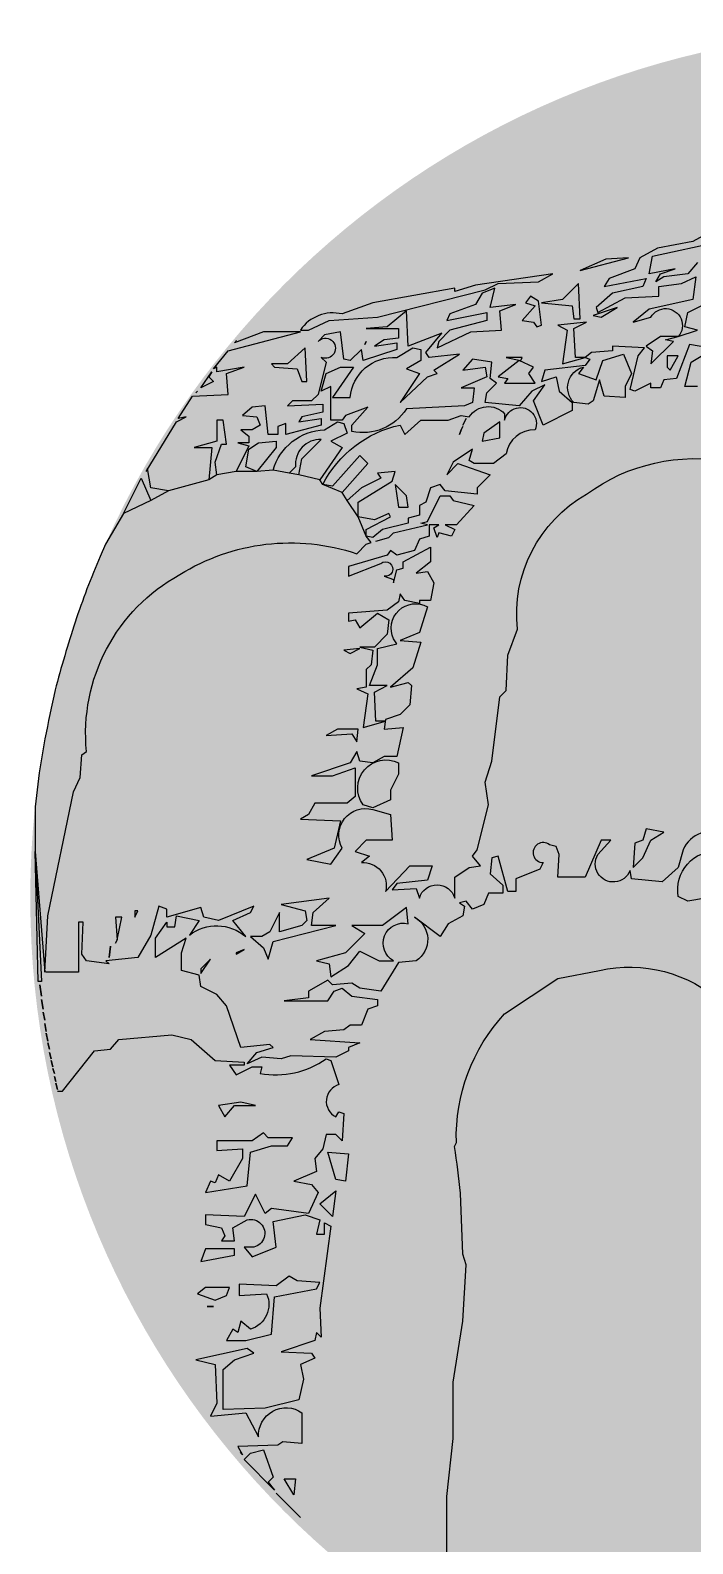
# Model space of a CAD drawing. Header units: millimetres. Extents: x -2368 to 4502, y -1988 to 2217.
# Drawn here: x 4115.2 to 4152.8, y -1359.2 to -1273.3 of the extents above; entities that cross this region are included whole.
import ezdxf

# ---------------------------------------------------------------- set-up
doc = ezdxf.new("R2010")
doc.units = ezdxf.units.MM
doc.header["$LTSCALE"] = 50
doc.layers.add('F-LOGO', color=7, linetype='Continuous')

# ---------------------------------------------------------------- blocks, each defined once
blk = doc.blocks.new('LOGO_CP')
at = {"layer": 'F-LOGO', "true_color": 0xfbb000}
h = blk.add_hatch(color=40, dxfattribs=at)
h.dxf.hatch_style = 1
h.paths.add_polyline_path([(41.34782747725466, 0.1697726814533667, 1), (-41.49464731943817, 0.1697726814533667, 1)])
at = {"layer": 'F-LOGO'}
h = blk.add_hatch(color=1, dxfattribs=at)
h.dxf.hatch_style = 1
edge = h.paths.add_edge_path()
edge.add_line((-5.474568272961278, 21.98587923024484), (-6.012269029516119, 22.75402316818127))
edge.add_line((-6.012269029519757, 22.75402316818138), (-6.242712210900663, 23.13809513714971))
edge.add_line((-6.242712210898842, 23.1380951371496), (-7.164484936422467, 23.52216710611781))
edge.add_line((-7.164484936422468, 23.52216710611793), (-7.318113724010345, 23.75261028749883))
edge.add_line((-7.318113724012164, 23.75261028749883), (-7.976523813442782, 24.07807392000409))
edge.add_line((-7.976523813440961, 24.07807392000409), (-8.636057715312289, 24.17876618230473))
edge.add_line((-8.636057715312289, 24.17876618230473), (-9.432994513407264, 24.38014692830023))
edge.add_line((-9.432994513407264, 24.38014692830034), (-10.27426822877396, 24.39244628711861))
edge.add_line((-10.27426822877396, 24.3924462871185), (-11.2363259155486, 24.30143103186349))
edge.add_line((-11.2363259155486, 24.30143103186349), (-12.10161228146035, 24.22747617755038))
edge.add_line((-12.10161228146035, 24.22747617755038), (-13.07397230275319, 24.05038607949705))
edge.add_line((-13.07397230275683, 24.05038607949705), (-14.61026017863014, 23.89675729190974))
edge.add_line((-14.61026017862832, 23.89675729190963), (-15.6088472979468, 23.43587092914771))
edge.add_line((-15.60884729794497, 23.43587092914782), (-17.37557835519919, 22.51409820362397))
edge.add_line((-17.37557835519919, 22.51409820362397), (-19.52638138142219, 20.36329517740176))
edge.add_line((-19.52638138142219, 20.36329517740165), (-21.36992683246944, 17.44434821324301))
edge.add_line((-21.36992683246944, 17.44434821324313), (-22.36962867106604, 14.36564150546047))
edge.add_line((-22.36962867106422, 14.36564150546036), (-22.82940031454609, 12.37459822286206))
edge.add_line((-22.82940031454791, 12.37459822286206), (-23.6743586462785, 8.303435351798553))
edge.add_line((-23.6743586462785, 8.303435351798667), (-23.98161622145244, 6.920776263513003))
edge.add_line((-23.98161622145062, 6.92077626351289), (-24.09683781214198, 5.691745962814535))
edge.add_line((-24.09683781214198, 5.691745962814649), (-24.21205940283152, 2.926427786243209))
edge.add_line((-24.21205940283334, 2.926427786243095), (-23.36710107110275, 1.69739748554474))
edge.add_line((-23.36710107110639, 1.697397485544741), (-22.29169955799489, 1.697397485544741))
edge.add_line((-22.29169955799307, 1.697397485544741), (-21.13650771424409, 1.539719934044172))
edge.add_line((-21.13650771424227, 1.539719934044172), (-20.29974627513593, 2.935909569419493))
edge.add_line((-20.29974627513593, 2.935909569419493), (-19.07071597443837, 8.850617891530586))
edge.add_line((-19.07071597444019, 8.850617891530701), (-18.76345839926625, 9.541947435673533))
edge.add_line((-18.76345839926444, 9.541947435673418), (-18.6814230496916, 11.76008307251282))
edge.add_line((-18.6814230496916, 11.76008307251294), (-18.22053668692979, 12.98911337321129))
edge.add_arc((-8.122196716105917, 11.42579777544364), 10.218631308769, 126.98686350499261, 171.1999447298928, ccw=False)
edge.add_arc((-9.392137106826793, 11.48940151944685), 9.454315808083116, 64.97299803012743, 121.06069205266701, ccw=False)
edge.add_line((-5.39253292339208, 20.05603760222726), (-5.039116984790324, 20.5104295232856))
edge.add_line((-5.039116984788507, 20.51042952328549), (-4.859429658292811, 20.75075539052732))
edge.add_line((-4.859429658294629, 20.75075539052733), (-5.090496303996132, 21.06410650472099))
edge.add_line((-5.090496303996132, 21.06410650472099), (-5.474568272964915, 21.98587923024484))
h = blk.add_hatch(color=1, dxfattribs=at)
h.dxf.hatch_style = 1
h.paths.add_polyline_path([(-37.88746182672433, 17.07154664121922, 0.02571872554274176), (-39.3511923896651, 13.33309509847529, 0.012893788624096), (-38.53604351634018, 10.31389345685331, -0.2026200087880888), (-34.35155938359689, 15.60080276219541, -0.2089750550056172), (-26.46098422076168, 16.76887781077921), (-25.29808418317207, 17.10113496437807), (-25.82516167250151, 18.36612093876687), (-26.6475275354684, 19.54092931443547), (-28.50775665574839, 20.31602478121865), (-29.51225257459784, 20.51692396498908), (-31.66305560081901, 20.51692396498908), (-32.58482832634262, 20.36329517740165), (-32.96890029531141, 20.13285199602075), (-34.88926014015169, 19.59515123946522), (-37.12408557825353, 18.37615554595599)])
h = blk.add_hatch(color=1, dxfattribs=at)
h.dxf.hatch_style = 1
h.paths.add_polyline_path([(-21.66551412748095, -31.87946227967864), (-21.88774849634365, -34.26848174494573), (-29.16658780252555, -28.83632404743121), (-28.82092303045146, -27.568886549836), (-28.51366545527935, -25.87896988637572), (-27.74552151734178, -18.35115929459795), (-27.13100636699028, -15.5090267242329), (-26.43967682284937, -13.3582236980107), (-26.28604803526332, -12.05237900351875), (-26.5164912166424, -10.13201915867745), (-25.74834727870848, -6.752185831756773), (-24.90338894697788, -4.985454774502781), (-24.10710227427125, -3.242503236531034), (-23.059843495927, -2.83465174828069), (-21.90762758902428, -1.682435841375934), (-20.37133971315279, -0.3765911468837544), (-18.48938706520721, 0.468367184846386), (-16.30017684208951, 1.159696728989104), (-14.02920192156898, 1.015968548617877), (-12.03697798654184, 1.006067941401909), (-10.30865412618232, 0.1227024127747995), (-9.079623825486577, -0.7606631158520809), (-7.927407918580228, -2.37376538551865), (-7.500069413896654, -3.676205756553543), (-7.163041737715046, -4.790270659125495), (-8.503217170235528, -4.797702893031497), (-9.52114758964535, -4.054845038138238), (-10.66461672638843, -3.518887741951801), (-12.02798253873561, -3.191975117171578), (-13.15544140016073, -3.143878507099826), (-15.09059635261883, -3.446998447420524), (-16.30017684208951, -3.67961008001083), (-18.65492037973535, -5.24943910510882), (-20.59215651470231, -8.215269206272467), (-21.13948365109036, -11.51467824696311), (-20.98240977569594, -13.22640871997083), (-20.67859728832491, -17.35257217528049), (-20.83222607591096, -20.04107595805834), (-21.29311243867642, -22.96002292221697), (-21.29311243867642, -25.6485267049947), (-21.60037001384853, -28.41384488156614)])
h = blk.add_hatch(color=1, dxfattribs=at)
h.dxf.hatch_style = 1
h.paths.add_polyline_path([(-33.35297226428019, -4.063682048979047), (-33.6101190690847, -3.47679972578379), (-34.27474498980381, -3.295538111042502), (-34.27474498980381, -3.197502005742136), (-35.50377529049955, -2.681022960693383), (-37.73139271051559, -2.988280535867885), (-39.19086619259406, -3.372352504836215), (-40.9593967085625, -3.796799828668268), (-40.95759724985191, -3.833238867598025), (-41.11122603743797, -3.833238867598025), (-40.18945331191434, -9.056617645566288), (-39.95901013053162, -9.056617645566288), (-38.42272225466013, -7.136257800725101), (-37.65457831672256, -7.05944340693139), (-37.27050634775377, -6.598557044169578), (-34.73563135256199, -6.368113862788444), (-33.81385862703837, -6.598557044169578), (-32.66164272013565, -7.597144163486913), (-31.27898363185022, -7.673958557280628), (-30.89491166288144, -7.48192257279646), (-31.43261241943628, -6.982629013137679), (-31.77827719151037, -5.984041893820345)])
at = {"layer": 'F-LOGO', "color": 1}
for p, q in [((-41.11122603743797, -3.833238867598025), (-41.26485482502402, 2.388727029687573)), ((-41.26485482502402, 2.388727029687573), (-40.95759724985191, -3.833238867598025)), ((-40.95759724985191, -3.833238867598025), (-41.11122603743797, -3.833238867598025))]:
    blk.add_line(p, q, dxfattribs=at)
for points in [[(-9.617324582041418, 24.58808683605258), (-10.23183973238929, 24.58808683605258), (-9.924582157217172, 25.74030274295734), (-8.925995037900519, 26.35481789330657)], [(-9.617324582041418, 30.50279515816356), (-10.07821094479959, 29.96509440160804), (-11.23042685170594, 29.81146561402073), (-11.61449882067472, 29.58102243263971), (-11.38405563929564, 29.96509440160804), (-10.6927260951511, 30.19553758298895), (-11.92175639585048, 29.96509440160804), (-11.76812760826442, 30.81005273333818), (-8.541923068931736, 31.50138227748113)]]:
    blk.add_lwpolyline(points, dxfattribs=at)
for points in [[(-8.618737462724766, 26.35481789330657), (-10.0013965510102, 26.58526107468748), (-10.61591170135807, 24.97215880502068), (-11.23042685170594, 24.8953444112272), (-11.38405563929564, 24.51127244225887), (-11.84494200205745, 24.51127244225887), (-11.84494200205745, 24.74171562363978), (-12.61308593999502, 24.35764365467156), (-12.8435291213741, 24.43445804846527), (-12.45945715240532, 26.04756031813196), (-12.15219957722957, 26.43163228710017), (-13.6884874531047, 26.50844668089377), (-13.6884874531047, 26.27800349951286), (-14.68707457242135, 26.20118910571915), (-14.99433214759711, 25.97074592433825), (-14.76388896621438, 25.89393153054453), (-14.99433214759711, 25.58667395536991), (-16.91469199243738, 25.35623077398901), (-17.06832078002708, 24.81853001743349), (-16.37699123588254, 25.04897319881451), (-16.22336244829648, 24.35764365467156), (-15.60884729794497, 23.81994289811604), (-15.60884729794497, 23.43587092914782), (-16.99150638623041, 22.74454138500488), (-17.45239274899222, 23.89675729190964), (-16.91469199243738, 24.66490122984618), (-17.52920714278525, 24.35764365467156), (-18.14372229313676, 23.66631411052873), (-19.75682456280128, 23.81994289811604), (-19.68001016900825, 24.28082926087797), (-19.21912380624644, 24.74171562363978), (-19.52638138142219, 24.97215880502068), (-19.44956698762917, 25.74030274295734), (-20.37133971315279, 25.89393153054453), (-20.83222607591096, 25.35623077398901), (-19.75682456280128, 25.50985956157643), (-19.68001016900825, 25.04897319881451), (-20.90904046970763, 24.51127244225887), (-20.29452531935612, 24.51127244225887), (-20.37133971315279, 23.81994289811604), (-20.75541168211794, 23.66631411052873), (-23.52072985869245, 23.51268532294154, -0.310233), (-26.13241924767362, 22.43728380983038), (-26.13241924767362, 22.74454138500488), (-25.3642753097397, 23.58949971673502), (-26.43967682284937, 23.20542774776681), (-26.59330561043544, 22.9749845663859), (-27.13100636699028, 22.9749845663859), (-27.13100636699028, 24.58808683605258), (-27.59189272975572, 24.35764365467156), (-27.361449548373, 25.2026019864017), (-26.6701200042321, 25.50985956157643), (-26.05560485388059, 25.50985956157643), (-27.05419197319724, 24.05038607949706), (-26.20923364146665, 24.05038607949706, -0.409872), (-23.98161622145062, 25.97074592433825), (-23.21347228351669, 26.43163228710017), (-22.82940031454791, 26.35481789330657), (-22.82940031454791, 25.81711713675094), (-23.52072985869245, 25.43304516778272), (-22.90621470834094, 25.2026019864017), (-23.82798743386456, 23.81994289811604), (-22.52214273937216, 25.04897319881451), (-22.06125637661034, 25.2026019864017), (-22.21488516420004, 25.35623077398901), (-20.98585486350066, 26.12437471192544), (-22.44532834558276, 25.97074592433825), (-22.59895713316882, 26.20118910571915), (-21.83081319523125, 27.122961831243), (-23.44391546489578, 26.50844668089377), (-23.52072985869245, 28.19836334435405), (-24.44250258421607, 27.43021940641762), (-25.44108970353272, 27.35340501262391), (-23.90480182765759, 27.35340501262391), (-23.90480182765759, 26.8925186498621), (-24.59613137180213, 26.81570425606839), (-25.05701773456394, 26.50844668089377), (-23.98161622145062, 26.66207546848108), (-23.98161622145062, 26.35481789330657), (-25.59471849112242, 25.81711713675094), (-25.67153288491181, 26.35481789330657), (-26.20923364146665, 25.81711713675094), (-26.5164912166424, 25.89393153054453), (-26.6701200042321, 27.19977622503671), (-27.43826394216603, 27.04614743744941), (-27.74552151734178, 26.73888986227468, -1.930435), (-27.59189272975572, 25.97074592433825), (-27.361449548373, 25.74030274295734), (-27.74552151734178, 24.20401486708425), (-28.05277909251754, 23.89675729190964), (-28.97455181804116, 23.89675729190964), (-29.20499499942025, 23.66631411052873), (-27.51507833595906, 23.74312850432244), (-27.51507833595906, 23.35905653535411), (-28.51366545527935, 23.12861335397321), (-28.66729424286541, 22.8981701725923), (-27.59189272975572, 23.0517989601795), (-27.59189272975572, 22.74454138500488), (-29.28180939321328, 22.28365502224307), (-29.28180939321328, 22.82135577879859), (-29.66588136218206, 22.66772699121117), (-29.66588136218206, 22.28365502224307), (-30.12676772494387, 22.28365502224307), (-30.28039651252993, 23.66631411052873), (-30.89491166288144, 23.58949971673502), (-31.35579802564325, 23.20542774776681), (-30.66446848149871, 23.12861335397321), (-30.51083969391265, 22.74454138500488), (-30.89491166288144, 22.51409820362397), (-31.43261241943628, 22.51409820362397), (-31.0485404504675, 22.20684062844936), (-31.0485404504675, 21.89958305327474), (-31.58624120702234, 21.89958305327474), (-31.0485404504675, 21.74595426568754), (-31.663055600819, 20.51692396498908), (-32.58482832634262, 20.36329517740165), (-32.66164272013565, 20.97781032775089), (-32.3543851449599, 21.82276865948114), (-32.12394196358081, 21.82276865948114), (-32.27757075116687, 22.9749845663859), (-32.58482832634262, 22.9749845663859), (-32.58482832634262, 21.97639744706845), (-33.66022983945231, 21.66913987189383), (-32.81527150772171, 21.66913987189383), (-32.96890029531141, 20.13285199602075), (-34.88926014015169, 19.59515123946522), (-35.73421847188228, 19.74878002705253), (-35.88784725946834, 20.67055275257638), (-35.96466165326137, 20.51692396498908), (-34.5051881711829, 22.8981701725923), (-34.0443018084211, 23.12861335397321), (-34.42837377738987, 23.0517989601795), (-33.73704423324534, 24.12720047329054), (-32.04712756978778, 24.20401486708425), (-32.12394196358081, 25.2026019864017), (-31.27898363185022, 25.50985956157643), (-32.58482832634262, 25.2794163801953), (-32.58482832634262, 25.50985956157643), (-32.73845711392869, 25.43304516778272), (-32.04712756978778, 26.27800349951286), (-28.59047984907238, 27.19977622503671), (-30.3572109063266, 27.19977622503671), (-31.73986999461204, 26.66207546848108, -0.0008770137354755256), (-31.64804448330187, 26.77300217108478, -0.0008770137354755256)], [(-8.849180644103853, 32.03908303403665), (-9.847767763424145, 31.50138227748113), (-11.5376844268817, 31.19412470230651), (-12.38264275861229, 30.73323833954447), (-12.61308593999502, 30.19553758298895), (-13.84211624069076, 29.73465122022714), (-14.07255942207348, 29.35057925125881), (-12.07538518344018, 29.73465122022714), (-12.22901397102623, 29.35057925125881), (-13.6884874531047, 29.0433216760843), (-14.45663139104226, 28.35199213194147), (-14.3798169972456, 28.12154895056034), (-13.07397230275683, 28.81287849470328), (-11.46087003308867, 28.88969288849699), (-11.46087003308867, 29.35057925125881), (-10.38546851997899, 29.50420803884623), (-9.694138975834447, 29.81146561402073), (-9.847767763424145, 28.73606410090957), (-11.92175639585048, 28.27517773814776), (-12.68990033378805, 27.66066258779853), (-11.84494200205745, 27.89110576917943, -1.109979), (-10.53909730756504, 26.96933304365569), (-9.617324582041418, 27.2765906188302), (-10.23183973238929, 27.43021940641762), (-10.07821094479959, 28.12154895056034), (-9.00280943168991, 28.65924970711609)], [(-24.9786768792751, 17.1923941940625), (-24.3656881904194, 17.36753381944942), (-24.13524500904031, 17.59797700083033), (-22.52214273937216, 17.98204896979865), (-22.82940031454791, 18.05886336359214), (-22.52214273937216, 18.13567775738585), (-21.90762758902428, 19.36470805808432), (-21.44674122626247, 19.36470805808432), (-21.29311243867642, 19.13426487670341), (-20.29452531935612, 18.90382169532251), (-21.13948365109036, 17.98204896979865), (-21.6771844076452, 17.98204896979865), (-21.21629804487975, 17.75160578841775), (-21.36992683246944, 17.44434821324313), (-21.98444198281732, 17.59797700083033), (-22.06125637661034, 17.36753381944942), (-22.21488516420004, 17.82842018221135), (-21.98444198281732, 17.98204896979865), (-22.44532834558276, 17.98204896979865), (-22.44532834558276, 17.44434821324313), (-22.90621470834094, 17.29071942565571), (-23.13665788972366, 16.75301866910019), (-23.98161622145062, 16.52257548771928), (-24.28887379662638, 16.75301866910019), (-24.44250258421607, 16.52257548771928), (-26.28604803526332, 15.98487473116375), (-26.28604803526332, 15.52398836840183), (-24.74976015938818, 16.13850351875095, -1.588766), (-24.59613137180213, 15.52398836840183), (-24.13524500904031, 15.37035958081452), (-24.13524500904031, 15.21673079322721), (-23.98161622145062, 15.83124594357633), (-23.6743586462785, 15.90806033737005), (-23.6743586462785, 16.21531791254466), (-22.3685139517861, 16.90664745668749), (-22.3685139517861, 16.21531791254466), (-23.059843495927, 15.67761715598914), (-22.52214273937216, 15.75443154978274), (-22.21488516420004, 15.21673079322721), (-22.3685139517861, 14.37177246149696), (-22.90621470834094, 14.37177246149696), (-22.90621470834094, 14.21814367390976), (-23.59754425248547, 14.37177246149696), (-23.82798743386456, 14.67903003667158), (-23.90480182765759, 14.29495806770348), (-24.44250258421607, 13.91088609873515), (-26.28604803526332, 13.75725731114795), (-26.28604803526332, 13.37318534217962), (-25.9787904600912, 13.44999973597322), (-25.74834727870848, 13.06592776700501), (-24.90338894697788, 13.75725731114795), (-24.3656881904194, 13.44999973597322), (-24.44250258421607, 12.75867019183039), (-25.05701773456394, 12.14415504148116), (-25.74834727870848, 12.14415504148116), (-25.13383212835697, 11.99052625389396), (-25.21064652215, 11.29919670975102), (-25.44108970353272, 11.06875352837011), (-25.44108970353272, 10.22379519663997), (-25.90197606629453, 10.14698080284626), (-25.3642753097397, 9.916537621465352), (-25.59471849112242, 8.303435351798669), (-24.5193169780091, 8.610692926973172), (-24.98020334077091, 8.610692926973172), (-25.05701773456394, 9.993352015259063), (-24.44250258421607, 10.30060959043368), (-25.28746091594303, 10.30060959043368), (-24.90338894697788, 11.29919670975102), (-24.90338894697788, 12.06734064768744), (-23.98161622145062, 12.29778382906846), (-24.13524500904031, 12.52822701044948, -0.735966), (-22.52214273937216, 14.06451488632234), (-22.90621470834094, 12.8354845856241), (-23.82798743386456, 12.45141261665577), (-22.82940031454791, 12.37459822286206), (-23.21347228351669, 11.14556792216371), (-24.28887379662638, 10.22379519663997), (-23.44391546489578, 10.45423837802087), (-23.29028667730972, 10.30060959043368), (-23.36710107110639, 9.378836864909829), (-23.82798743386456, 8.91795050214779), (-24.5193169780091, 8.687507320766883), (-24.59613137180213, 8.226620958005071), (-23.6743586462785, 8.303435351798669), (-23.98161622145062, 6.920776263512892), (-24.59613137180213, 6.920776263512892), (-25.13383212835697, 6.613518688338274), (-25.74834727870848, 6.690333082131986), (-25.90197606629453, 7.151219444893911), (-26.20923364146665, 6.613518688338274), (-28.05277909251754, 5.999003537989154), (-27.05419197319724, 5.999003537989154), (-25.9787904600912, 6.383075506957368), (-25.9787904600912, 5.000416418671705), (-26.36286242905635, 4.693158843497088), (-27.89915030492784, 4.693158843497088), (-28.20640788010359, 4.155458086941565), (-28.59047984907238, 3.925014905560545), (-26.6701200042321, 3.848200511766947), (-26.97737757940422, 2.542355817274881), (-28.28322227389662, 2.004655060719244), (-27.13100636699028, 1.774211879338338), (-26.59330561043544, 2.542355817274881, -0.6683899999999999), (-25.13383212835697, 4.385901268322471), (-24.28887379662638, 4.155458086941565), (-24.21205940283334, 2.926427786243096), (-25.44108970353272, 2.926427786243096), (-25.9787904600912, 2.388727029687573), (-25.28746091594303, 2.158283848306667), (-25.67153288491181, 1.85102627313205, -0.510358), (-24.5193169780091, 0.4683671848463877), (-23.36710107110639, 1.697397485544741), (-22.29169955799307, 1.697397485544741), (-22.52214273937216, 1.006067941401909), (-23.98161622145062, 0.8524391538146006), (-24.21205940283334, 0.5451815786399834), (-23.059843495927, 0.6219959724335808), (-22.90621470834094, 0.1611096096717706, -0.741921), (-21.21629804487975, 0.1611096096717706), (-21.21629804487975, 1.159696728989104), (-20.52496850073885, 1.620583091751143), (-19.98726774418401, 1.697397485544741), (-20.37133971315279, 2.158283848306667), (-20.14089653177006, 2.465541423481284), (-19.60319577521523, 4.616344449703376), (-19.75682456280128, 5.691745962814649), (-19.44956698762917, 6.690333082131986), (-19.06549501866038, 9.762908833878042), (-18.75823744348463, 10.07016640905255), (-18.6814230496916, 11.76008307251294), (-18.22053668692979, 12.9891133732113, -0.299978), (-14.91751775380408, 19.44152245187803, -0.210206), (-8.081036706166287, 20.97781032775089)], [(-40.80396846226221, -3.372352504836215), (-40.65033967467616, -0.6838487220584835), (-39.42130937397678, 5.230859600052611), (-39.11405179880102, 5.922189144195556), (-39.03723740500799, 6.997590657306603), (-38.80679422362527, 7.151219444893911, -0.30066), (-34.35155938359685, 15.60080276219543, -0.224329), (-25.90197606629453, 16.59938988151299), (-25.44108970353272, 17.0602762442748), (-25.20542556637383, 17.127608854892), (-25.44108970353272, 17.44434821324313), (-25.82516167250151, 18.36612093876687), (-26.36286242905635, 19.13426487670341), (-26.59330561043544, 19.51833684567174), (-27.51507833595906, 19.90240881463984), (-27.66870712354876, 20.13285199602075), (-28.66729424286541, 20.36329517740165), (-29.12818060563086, 20.44010957119547), (-29.89632454356478, 20.59373835878267), (-30.66446848149871, 20.51692396498908), (-31.663055600819, 20.51692396498908), (-32.58482832634262, 20.36329517740165), (-32.96890029531141, 20.13285199602075), (-34.88926014015169, 19.59515123946522), (-35.73421847188228, 19.13426487670341), (-37.04006316637469, 18.51974972635418), (-37.89704272499375, 17.05517289993151), (-38.15302909270258, 16.47075028389105, 0.02151117889548832), (-39.35119238966444, 13.33309509847726, 0.01392078621884074), (-40.30459703464521, 10.09419756163589, 0.007171598238279336), (-40.79251558848273, 7.762861365619926), (-41.06169681398978, 6.133040135305521), (-41.26554578178047, 4.517789052059073), (-41.26485482502402, 2.388727029687573), (-40.80396846226221, -3.372352504836215)], [(-21.60037001384853, -31.1791630581377), (-21.60037001384853, -28.41384488156614), (-21.29311243867642, -25.6485267049947), (-21.29311243867642, -22.96002292221697), (-20.83222607591096, -20.04107595805834), (-20.67859728832491, -17.3525721752805), (-20.82749360397293, -16.84383493129172), (-20.93526824458467, -13.93598032756273, 0.008204690111359141), (-21.22266728621116, -11.71021756919293), (-21.13948365109036, -11.51467824696311, -0.196867), (-18.83505183727766, -5.369526743471109), (-16.30017684208951, -3.67961008001083), (-14.30300260345257, -3.295538111042504, -0.243045), (-8.46510867513507, -4.831825986915588)], [(-9.233252613072635, 0.1611096096717706), (-10.07821094479959, 0.007480822084348304), (-10.53909730756504, 0.2379240034654799, -0.486522), (-8.618737462724766, 2.388727029687573)], [(-8.31147988754901, 3.233685361417713, 0.406448), (-10.30865412618232, 2.465541423481284), (-10.53909730756504, 1.620583091751143), (-11.30724124550261, 0.929253547608198), (-12.76671472758107, 1.08288233519562), (-12.8435291213741, 1.466954304163723, -1.087111), (-14.3798169972456, 2.235098242100378), (-13.76530184689773, 2.926427786243096), (-14.22618820965954, 2.926427786243096), (-14.99433214759711, 1.159696728989104), (-16.30017684208951, 1.159696728989104), (-16.22336244829648, 2.235098242100378), (-16.37699123588254, 2.619170211068479), (-16.68424881105829, 2.695984604862191, 1.434912), (-16.99150638623041, 1.85102627313205), (-17.1451351738201, 1.543768697957432), (-18.29735108072282, 1.08288233519562), (-18.29735108072282, 0.4683671848463877), (-18.6814230496916, 0.4683671848463877), (-19.14230941245341, 2.158283848306667), (-19.44956698762917, 2.081469454512956), (-19.52638138142219, 1.313325516576413), (-18.91186623107432, 0.7756247600210031), (-18.91186623107432, 0.3915527910526748), (-19.60319577521523, 0.3915527910526748), (-19.83363895659795, -0.1461479655028484), (-20.37133971315279, -0.3765911468837544), (-20.67859728832491, 0.007480822084348304), (-20.98585486350066, -0.06933357170924914), (-20.75541168211794, -0.2229623592965595), (-20.83222607591096, -0.6838487220584835), (-21.52355562005914, -1.0679206910267), (-21.90762758902428, -1.682435841375934), (-23.13665788972366, -0.7606631158520809, -0.570126), (-23.059843495927, -2.83465174828069), (-23.90480182765759, -2.911466142074287), (-24.74976015938818, -4.294125230360065), (-25.74834727870848, -4.140496442772644), (-26.13241924767362, -3.910053261391738), (-27.05419197319724, -3.986867655185447), (-27.28463515457997, -3.756424473804314), (-28.20640788010359, -4.294125230360065), (-28.20640788010359, -4.601382805534683), (-29.35862378700631, -4.755011593121878), (-27.28463515457997, -4.755011593121878), (-26.97737757940422, -4.294125230360065), (-26.59330561043544, -4.140496442772644), (-26.13241924767362, -4.524568411740972), (-24.90338894697788, -4.678197199328281), (-24.90338894697788, -4.985454774502783), (-25.3642753097397, -5.139083562090205), (-25.67153288491181, -5.907227500026634), (-26.20923364146665, -5.907227500026634), (-26.5164912166424, -6.13767068140754), (-27.43826394216603, -6.214485075201251), (-28.12959348631057, -6.59855704416958), (-25.74834727870848, -6.752185831756774), (-26.28604803526332, -6.98262901313768), (-26.28604803526332, -7.136257800725103), (-26.90056318561483, -7.443515375899606), (-29.05136621183419, -7.366700982106009), (-29.512252574596, -7.520329769693317), (-30.43402530011963, -7.443515375899606), (-31.12535484426416, -7.750772951074223), (-30.66446848149871, -7.2130721945187), (-29.89632454356478, -6.98262901313768), (-30.04995333115084, -6.829000225550486), (-31.43261241943628, -6.98262901313768), (-32.12394196358081, -4.985454774502783), (-32.58482832634262, -4.447754017947259), (-33.35297226428019, -4.063682048979047), (-33.42978665806958, -3.525981292423522), (-34.27474498980381, -3.295538111042504), (-34.27474498980381, -2.450579779312363), (-34.0443018084211, -1.759250235169416), (-35.50377529049955, -2.681022960693383), (-35.50377529049955, -1.759250235169416), (-34.96607453394471, -0.9911062972329887), (-34.96607453394471, -1.221549478614008), (-34.58200256497594, -1.221549478614008), (-34.5051881711829, -0.6838487220584835), (-33.42978665806958, -0.9142919034393913), (-33.89067302083504, -1.605621447582221, -0.356507), (-31.20216923805719, -1.682435841375934), (-31.81668438840506, -0.9142919034393913), (-30.97172605667447, -0.5302199344711749), (-30.81809726908841, -0.2229623592965595), (-32.50801393254596, -0.9142919034393913), (-33.19934347669049, -0.7606631158520809), (-33.35297226428019, -0.2997767530901569), (-34.96607453394471, -0.7606631158520809), (-34.96607453394471, -0.3765911468837544), (-35.3501465029135, -0.2229623592965595), (-35.73421847188228, -1.605621447582221), (-36.34873362223016, -2.681022960693383), (-37.88502149810165, -2.83465174828069), (-37.73139271051559, -2.988280535867885), (-38.80679422362527, -2.83465174828069), (-39.03723740500799, -2.527394173106075), (-38.96042301121497, -0.9911062972329887), (-39.19086619259406, -0.9911062972329887), (-39.19086619259406, -3.372352504836215), (-40.75392920444074, -3.372352504836215)], [(-40.18833215827044, -9.060574658428946), (-40.18945331191434, -9.05661764556629), (-39.95901013053162, -9.05661764556629), (-38.42272225466013, -7.136257800725103), (-37.65457831672256, -7.059443406931392), (-37.27050634775377, -6.59855704416958), (-34.73563135256199, -6.368113862788446), (-33.81385862703837, -6.59855704416958), (-32.66164272013565, -7.597144163486915), (-31.27898363185022, -7.673958557280626), (-31.27898363185022, -7.827587344867935), (-31.97031317599112, -7.827587344867935), (-31.663055600819, -8.28847370762986), (-30.89491166288144, -7.904401738661532), (-30.43402530011963, -7.904401738661532), (-30.51083969391265, -8.211659313836149, 0.202155), (-27.361449548373, -7.520329769693317), (-27.13100636699028, -7.597144163486915), (-26.74693439802513, -8.749360070391672, 0.684492), (-26.90056318561483, -10.28564794626476), (-26.74693439802513, -10.05520476488374), (-26.5164912166424, -10.13201915867745), (-26.59330561043544, -11.43786385316952), (-26.90056318561483, -11.1306062779949), (-27.361449548373, -11.1306062779949), (-27.51507833595906, -11.82193582213773), (-27.89915030492784, -12.28282218489965), (-27.82233591113481, -12.89733733524878), (-28.89773742424813, -13.3582236980107), (-28.05277909251754, -13.51185248559801), (-27.74552151734178, -13.89592445456634), (-28.20640788010359, -14.89451157388367), (-29.97313893735781, -14.66406839250276), (-30.28039651252993, -14.89451157388367), (-30.74128287529538, -13.97273884835994), (-31.27898363185022, -15.04814036147098), (-33.12252908289747, -14.97132596767739), (-33.12252908289747, -15.43221233043931), (-32.3543851449599, -15.58584111802662), (-32.20075635737384, -15.96991308699483), (-32.3543851449599, -16.20035626837574), (-31.73986999461204, -16.20035626837574), (-31.81668438840506, -15.58584111802662), (-31.12535484426416, -15.2017691490584, -1.013494), (-30.81809726908841, -16.50761384355036), (-31.27898363185022, -16.50761384355036), (-30.89491166288144, -16.96850020631229), (-29.74269575597509, -16.50761384355036), (-29.89632454356478, -15.278583542852), (-28.36003666768965, -14.97132596767739), (-27.66870712354876, -15.2017691490584), (-27.82233591113481, -15.89309869320123), (-27.43826394216603, -15.89309869320123), (-27.43826394216603, -15.3553979366456), (-27.13100636699028, -15.50902672423291), (-27.66870712354876, -19.42656080770911), (-27.59189272975572, -20.80921989599477), (-27.82233591113481, -20.57877671461386), (-27.89915030492784, -20.96284868358208), (-29.512252574596, -21.50054944013772), (-28.05277909251754, -21.57736383393131), (-27.89915030492784, -21.80780701531222), (-28.59047984907238, -22.11506459048683), (-28.43685106148268, -22.80639413462966), (-28.66729424286541, -23.80498125394723), (-30.28039651252993, -24.18905322291544), (-32.27757075116687, -24.26586761670904), (-32.27757075116687, -22.34550777186785), (-31.73986999461204, -21.88462140910593), (-30.81809726908841, -21.57736383393131), (-31.12535484426416, -21.34692065255029), (-33.58341544565928, -21.88462140910593), (-32.66164272013565, -22.11506459048683), (-32.58482832634262, -23.95861004153442), (-32.89208590151474, -24.57312519188365), (-31.20216923805719, -24.41949640429635), (-30.58765408770568, -25.5717123112011, -0.626672), (-28.51366545527935, -24.41949640429635), (-28.51366545527935, -25.87896988637572), (-29.43543818080298, -25.80215549258212), (-29.66588136218206, -25.95578428016932), (-31.58624120702234, -26.03259867396303), (-31.35579802564325, -26.41667064293124, -0.000973696854439794), (-31.45146491874265, -26.31080846760397, -0.000973696854439794)]]:
    blk.add_lwpolyline(points, format="xyb", dxfattribs=at)
for points in [[(-12.92034351516713, 30.73323833954447), (-13.99574502828045, 30.65642394575099), (-15.22477532897983, 30.11872318919524)], [(-22.06125637661034, 26.43163228710017), (-20.44815410694582, 27.19977622503671), (-18.98868062486371, 27.2765906188302), (-19.06549501866038, 28.19836334435405), (-18.29735108072282, 28.50562091952867), (-19.52638138142219, 28.35199213194147), (-19.29593820004311, 29.2737648574651), (-19.91045335038734, 29.0433216760843), (-20.21771092556673, 28.50562091952867), (-21.44674122626247, 28.04473455676685), (-21.60037001384853, 27.73747698159224), (-19.68001016900825, 28.12154895056034), (-19.68001016900825, 27.73747698159224), (-21.44674122626247, 27.2765906188302), (-21.98444198281732, 26.73888986227468)], [(-15.22477532897983, 27.81429137538584), (-15.30158972277286, 29.50420803884623), (-16.06973366070678, 28.73606410090957), (-17.06832078002708, 28.58243531332238), (-15.60884729794497, 28.42880652573507), (-15.53203290415195, 27.81429137538584)], [(-17.29876396140617, 27.43021940641762), (-17.06832078002708, 27.50703380021133), (-17.22194956761313, 28.65924970711609), (-17.60602153658192, 28.88969288849699), (-17.83646471796101, 28.58243531332238), (-17.37557835519919, 28.42880652573507), (-17.9900935055507, 27.73747698159224), (-17.45239274899222, 27.66066258779853)], [(-13.45804427172197, 28.35199213194147), (-14.61026017862832, 27.96792016297314), (-14.22618820965954, 27.89110576917943)], [(-14.99433214759711, 25.97074592433825), (-15.45521851035528, 25.97074592433825), (-15.53203290415195, 27.35340501262391), (-14.91751775380408, 27.66066258779853), (-16.30017684208951, 27.50703380021133), (-15.83929047932406, 27.2765906188302), (-16.06973366070678, 25.66348834916363)], [(-25.51790409732575, 26.58526107468748), (-25.44108970353272, 26.73888986227468), (-25.51790409732575, 26.58526107468748)], [(-11.84494200205745, 25.66348834916363), (-10.76954048894777, 26.73888986227468), (-11.15361245791291, 26.81570425606839), (-10.53909730756504, 26.96933304365569), (-11.38405563929564, 26.96933304365569), (-12.07538518344018, 26.50844668089377), (-11.76812760826442, 26.27800349951286)], [(-28.36003666768965, 26.43163228710017), (-29.20499499942025, 25.66348834916363), (-29.97313893735781, 25.66348834916363), (-29.81951014977176, 25.50985956157643), (-28.74410863665844, 25.43304516778272), (-28.51366545527935, 24.81853001743349), (-28.28322227389662, 24.81853001743349)], [(-10.92316927653383, 25.35623077398901), (-10.53909730756504, 26.04756031813196), (-11.07679806411988, 26.04756031813196), (-11.07679806411988, 25.50985956157643)], [(-17.37557835519919, 24.74171562363978), (-17.68283593037131, 25.2026019864017), (-17.45239274899222, 25.50985956157643), (-18.14372229313676, 25.81711713675094), (-19.14230941245341, 25.04897319881451), (-18.6814230496916, 24.97215880502068), (-18.83505183727766, 24.74171562363978)], [(-18.06690789934009, 25.81711713675094), (-17.9900935055507, 25.97074592433825), (-18.75823744348463, 25.97074592433825)], [(-32.81527150772171, 25.2794163801953), (-32.96890029531141, 25.04897319881451), (-32.73845711392869, 24.81853001743349), (-33.35297226428019, 24.51127244225887)], [(-33.58341544565928, 24.28082926087797), (-33.50660105186625, 24.35764365467156), (-33.58341544565928, 24.28082926087797)], [(-20.98585486350066, 22.28365502224307), (-20.90904046970763, 22.51409820362397), (-20.98585486350066, 22.28365502224307)], [(-20.90904046970763, 22.51409820362397), (-20.83222607591096, 22.66772699121117), (-20.90904046970763, 22.51409820362397)], [(-20.83222607591096, 22.74454138500488), (-20.75541168211794, 22.8981701725923), (-20.83222607591096, 22.74454138500488)], [(-20.75541168211794, 22.8981701725923), (-20.67859728832491, 23.0517989601795), (-20.75541168211794, 22.8981701725923)], [(-19.91045335038734, 21.97639744706845), (-19.06549501866038, 22.13002623465564), (-19.06549501866038, 22.8981701725923), (-19.83363895659795, 22.36046941603666)], [(-30.66446848149871, 20.51692396498908), (-31.20216923805719, 20.74736714636998), (-31.0485404504675, 21.59232547810012), (-30.58765408770568, 21.89958305327474), (-29.74269575597509, 21.97639744706845), (-29.74269575597509, 21.66913987189383)], [(-37.04006316637469, 18.51974972635418), (-36.19510483464409, 20.20966638981446), (-35.73421847188228, 19.13426487670341)], [(-23.44391546489578, 18.82700730152879), (-23.52072985869245, 19.36470805808432), (-24.05843061524729, 19.90240881463984), (-23.90480182765759, 18.82700730152879)], [(-26.20923364146665, 11.83689746630654), (-25.74834727870848, 12.06734064768744), (-26.5164912166424, 11.99052625389396)], [(-25.90197606629453, 7.612105807655836), (-25.82516167250151, 8.226620958005071), (-26.82374879181816, 8.226620958005071), (-27.361449548373, 7.919363382830453), (-26.13241924767362, 7.996177776624165)], [(-12.68990033378805, 1.620583091751143), (-12.22901397102623, 2.081469454512956), (-11.84494200205745, 2.926427786243096), (-11.23042685170594, 3.31049975521131), (-12.07538518344018, 3.464128542798619), (-12.22901397102623, 2.926427786243096), (-12.61308593999502, 2.772798998655901)], [(-30.12676772494387, -2.757837354486979), (-29.89632454356478, -1.91287902275684), (-26.90056318561483, -1.144735084820411), (-28.05277909251754, -1.144735084820411), (-27.97596469872451, -0.5302199344711749), (-27.20782076078694, 0.1611096096717706), (-29.512252574596, -0.1461479655028484), (-28.36003666768965, -0.4534055406774655), (-28.28322227389662, -0.9142919034393913), (-28.51366545527935, -1.144735084820411), (-29.58906696838903, -1.451992659994913), (-29.58906696838903, -0.5302199344711749), (-30.04995333115084, -1.451992659994913), (-30.43402530011963, -1.682435841375934), (-30.97172605667447, -1.682435841375934), (-30.3572109063266, -2.220136597931456)], [(-36.50236240981985, -0.7606631158520809), (-36.34873362223016, -0.4534055406774655), (-36.50236240981985, -0.4534055406774655)], [(-37.34732074154681, -1.836064628963129), (-37.11687756016772, -0.7606631158520809), (-37.42413513534348, -0.7606631158520809)], [(-37.73139271051559, -2.681022960693383), (-37.65457831672256, -2.143322204137746), (-37.73139271051559, -2.681022960693383)], [(-37.42413513534348, -1.98969341655055), (-37.34732074154681, -1.836064628963129), (-37.42413513534348, -1.98969341655055)], [(-33.35297226428019, -3.449166898629811), (-32.89208590151474, -2.757837354486979), (-33.35297226428019, -3.218723717248906)], [(-31.27898363185022, -2.296950991725053), (-31.663055600819, -2.450579779312363), (-31.663055600819, -2.527394173106075)], [(-40.95759724985191, -4.524568411740972), (-41.0344116436413, -3.986867655185447), (-40.95759724985191, -4.524568411740972)], [(-40.88078285605524, -5.139083562090205), (-40.95759724985191, -4.678197199328281), (-40.88078285605524, -5.139083562090205)], [(-40.80396846226221, -5.676784318645728), (-40.88078285605524, -5.2927123496774), (-40.80396846226221, -5.676784318645728)], [(-40.72715406846919, -6.214485075201251), (-40.80396846226221, -5.830413106233037), (-40.72715406846919, -6.214485075201251)], [(-40.65033967467616, -6.675371437963177), (-40.72715406846919, -6.291299468994966), (-40.65033967467616, -6.675371437963177)], [(-40.57352528088312, -7.059443406931392), (-40.65033967467616, -6.752185831756774), (-40.57352528088312, -7.059443406931392)], [(-40.49671088708646, -7.520329769693317), (-40.57352528088312, -7.2130721945187), (-40.49671088708646, -7.520329769693317)], [(-40.41989649329344, -7.904401738661532), (-40.49671088708646, -7.597144163486915), (-40.41989649329344, -7.904401738661532)], [(-40.34308209950041, -8.211659313836149), (-40.41989649329344, -7.981216132455243), (-40.34308209950041, -8.211659313836149)], [(-40.26626770570737, -8.595731282804477), (-40.34308209950041, -8.365288101423344), (-40.26626770570737, -8.595731282804477)], [(-40.18945331191434, -8.979803251772578), (-40.26626770570737, -8.672545676598075), (-40.18945331191434, -8.979803251772578)], [(-32.20075635737384, -10.28564794626476), (-31.73986999461204, -9.747947189709235), (-30.74128287529538, -9.747947189709235), (-31.43261241943628, -9.594318402121813), (-32.50801393254596, -9.747947189709235)], [(-33.12252908289747, -13.89592445456634), (-31.12535484426416, -13.58866687939161), (-30.97172605667447, -11.97556460972504), (-29.97313893735781, -11.66830703455042), (-29.20499499942025, -11.66830703455042), (-28.97455181804116, -11.28423506558221), (-30.12676772494387, -11.28423506558221), (-30.3572109063266, -11.05379188420119), (-30.89491166288144, -11.43786385316952), (-32.58482832634262, -11.43786385316952), (-32.58482832634262, -11.89875021593144), (-31.35579802564325, -11.82193582213773), (-31.35579802564325, -12.28282218489965), (-31.97031317599112, -13.3582236980107), (-32.50801393254596, -13.05096612283609), (-32.66164272013565, -13.43503809180441), (-32.89208590151474, -13.3582236980107)], [(-26.43967682284937, -13.3582236980107), (-26.90056318561483, -13.2814093042171), (-27.28463515457997, -11.97556460972504), (-26.28604803526332, -12.05237900351875)], [(-27.05419197319724, -15.04814036147098), (-27.66870712354876, -14.43362521112186), (-26.90056318561483, -13.81911006077262)], [(-31.73986999461204, -16.89168581251869), (-31.73986999461204, -16.58442823734406), (-33.12252908289747, -16.58442823734406), (-33.35297226428019, -17.1989433876933)], [(-32.66164272013565, -19.04248883874089), (-32.12394196358081, -18.81204565735987), (-31.97031317599112, -18.42797368839166), (-33.12252908289747, -18.42797368839166), (-33.50660105186625, -18.73523126356628)], [(-32.73845711392869, -19.3497464139154), (-33.04571468910444, -19.3497464139154), (-32.73845711392869, -19.3497464139154)], [(-29.81951014977176, -28.10658730639152), (-31.27898363185022, -26.64711382431226), (-30.97172605667447, -26.33985624913765), (-30.3572109063266, -26.18622746155034), (-29.89632454356478, -27.4920721560424), (-30.12676772494387, -27.72251533742331)], [(-28.89773742424813, -28.33703048777254), (-29.35862378700631, -27.568886549836), (-28.82092303045146, -27.568886549836)], [(-28.59047984907238, -29.41243200088359), (-29.74269575597509, -28.26021609397883), (-28.59047984907238, -29.41243200088359)]]:
    blk.add_lwpolyline(points, close=True, dxfattribs=at)
for points in [[(-28.20640788010359, 27.2765906188302), (-27.20782076078694, 27.73747698159224), (-24.90338894697788, 27.89110576917943), (-19.75682456280128, 29.19695046367161), (-19.14230941245341, 29.50420803884623), (-17.22194956761313, 29.58102243263971), (-16.5306200234686, 29.96509440160804), (-20.21771092556673, 29.42739364505252), (-21.21629804487975, 29.1201360698779), (-21.21629804487975, 29.2737648574651), (-25.13383212835697, 28.58243531332238), (-26.59330561043544, 28.04473455676685, 0.311641), (-28.59047984907238, 27.2765906188302)], [(-14.84070336001105, 23.74312850432244), (-15.53203290415195, 23.81994289811604, -0.5757680000000001), (-15.07114654139013, 25.50985956157643), (-15.30158972277286, 25.2026019864017), (-14.45663139104226, 24.8953444112272), (-14.14937381586651, 25.81711713675094), (-13.15078669654986, 26.12437471192544), (-12.76671472758107, 25.2026019864017), (-13.07397230275683, 24.58808683605258), (-13.07397230275683, 24.05038607949706), (-14.07255942207348, 24.12720047329054), (-14.30300260345257, 24.8953444112272), (-14.61026017862832, 23.89675729190964)], [(-25.13383212835697, 17.36753381944942), (-25.44108970353272, 17.44434821324313), (-25.44108970353272, 17.75160578841775), (-24.28887379662638, 18.36612093876687), (-24.3656881904194, 18.51974972635418), (-25.05701773456394, 18.21249215117956), (-25.82516167250151, 18.36612093876687), (-25.82516167250151, 19.0574504829097), (-24.21205940283334, 20.05603760222726), (-24.05843061524729, 20.51692396498908), (-24.90338894697788, 20.44010957119547), (-24.74976015938818, 20.20966638981446), (-25.67153288491181, 19.74878002705253), (-26.36286242905635, 19.13426487670341), (-26.59330561043544, 19.51833684567174), (-25.3642753097397, 20.9009959339574), (-25.74834727870848, 21.2850679029255), (-27.05419197319724, 19.82559442084624), (-27.51507833595906, 19.90240881463984, -0.224623), (-23.82798743386456, 22.74454138500488), (-23.59754425248547, 22.28365502224307), (-22.82940031454791, 22.9749845663859), (-21.52355562005914, 22.9749845663859), (-20.90904046970763, 23.20542774776681), (-20.52496850073885, 23.12861335397321, -0.490066), (-18.83505183727766, 23.2822421415604), (-18.83505183727766, 22.9749845663859, -1.090604), (-17.37557835519919, 22.51409820362397, 0.383514), (-18.75823744348463, 21.36188229671922), (-19.3727525938325, 20.9009959339574), (-20.29452531935612, 20.9009959339574), (-20.52496850073885, 21.0546247215446), (-20.37133971315279, 21.59232547810012), (-21.29311243867642, 20.97781032775089), (-21.60037001384853, 20.36329517740165), (-21.06266925729369, 20.9009959339574), (-19.52638138142219, 20.36329517740165), (-20.14089653177006, 19.74878002705253), (-20.14089653177006, 19.44152245187803), (-21.6771844076452, 19.59515123946522), (-21.90762758902428, 19.90240881463984), (-22.3685139517861, 19.74878002705253), (-22.59895713316882, 19.0574504829097), (-22.90621470834094, 18.90382169532251), (-22.90621470834094, 18.44293533256047), (-23.44391546489578, 18.28930654497327), (-23.44391546489578, 18.05886336359214), (-24.67294576559879, 17.75160578841775)], [(-27.66870712354876, 20.13285199602075), (-28.66729424286541, 20.36329517740165), (-28.51366545527935, 21.13143911533831), (-27.59189272975572, 22.05321184086216, 0.4567729999999999), (-28.82092303045146, 20.74736714636998), (-29.12818060563086, 20.44010957119547), (-29.89632454356478, 20.59373835878279, -0.321725), (-27.43826394216603, 22.51409820362397), (-26.82374879181816, 22.8981701725923), (-26.5164912166424, 22.82135577879859), (-26.36286242905635, 22.36046941603666), (-27.13100636699028, 21.97639744706845), (-26.59330561043544, 21.66913987189383)], [(-25.13383212835697, 4.462715662116182), (-25.59471849112242, 4.616344449703376, -0.786936), (-23.90480182765759, 6.613518688338274), (-23.90480182765759, 6.075817931782751), (-24.28887379662638, 5.307673993846322), (-24.28887379662638, 4.84678763108451)], [(-27.13100636699028, -3.602795686217119), (-26.28604803526332, -3.065094929661596), (-25.74834727870848, -2.37376538551865), (-24.82657455318486, -2.83465174828069), (-24.13524500904031, -2.83465174828069, -0.88123), (-23.44391546489578, -1.0679206910267), (-23.52072985869245, -0.2997767530901569), (-24.67294576559879, -1.144735084820411), (-26.13241924767362, -1.144735084820411), (-25.51790409732575, -1.52880705378851), (-26.43967682284937, -2.450579779312363), (-27.82233591113481, -2.83465174828069), (-27.20782076078694, -2.988280535867885)], [(-31.20216923805719, -20.96284868358208), (-29.97313893735781, -20.65559110840758), (-29.81951014977176, -18.88886005115359), (-27.82233591113481, -18.50478808218526), (-27.66870712354876, -18.19753050701064), (-28.74410863665844, -18.12071611321704), (-29.12818060563086, -17.89027293183614), (-29.74269575597509, -18.35115929459795), (-31.50942681322931, -18.27434490080434), (-31.50942681322931, -18.81204565735987), (-30.20358211874054, -18.73523126356628, -0.453234), (-30.97172605667447, -20.42514792702655), (-31.43261241943628, -20.04107595805834), (-31.58624120702234, -20.57877671461386), (-31.81668438840506, -20.42514792702655), (-32.12394196358081, -20.96284868358208)]]:
    blk.add_lwpolyline(points, format="xyb", close=True, dxfattribs=at)

msp = doc.modelspace()

# ---------------------------------------------------------------- block references
at = {"layer": 'F-LOGO', "xscale": 1.188858461142835, "yscale": 1.188858461142835, "zscale": 1.188858461142835}
msp.add_blockref('LOGO_CP', (4164.543801544991, -1322.732864058184), dxfattribs=at)

doc.saveas('drawing.dxf')
